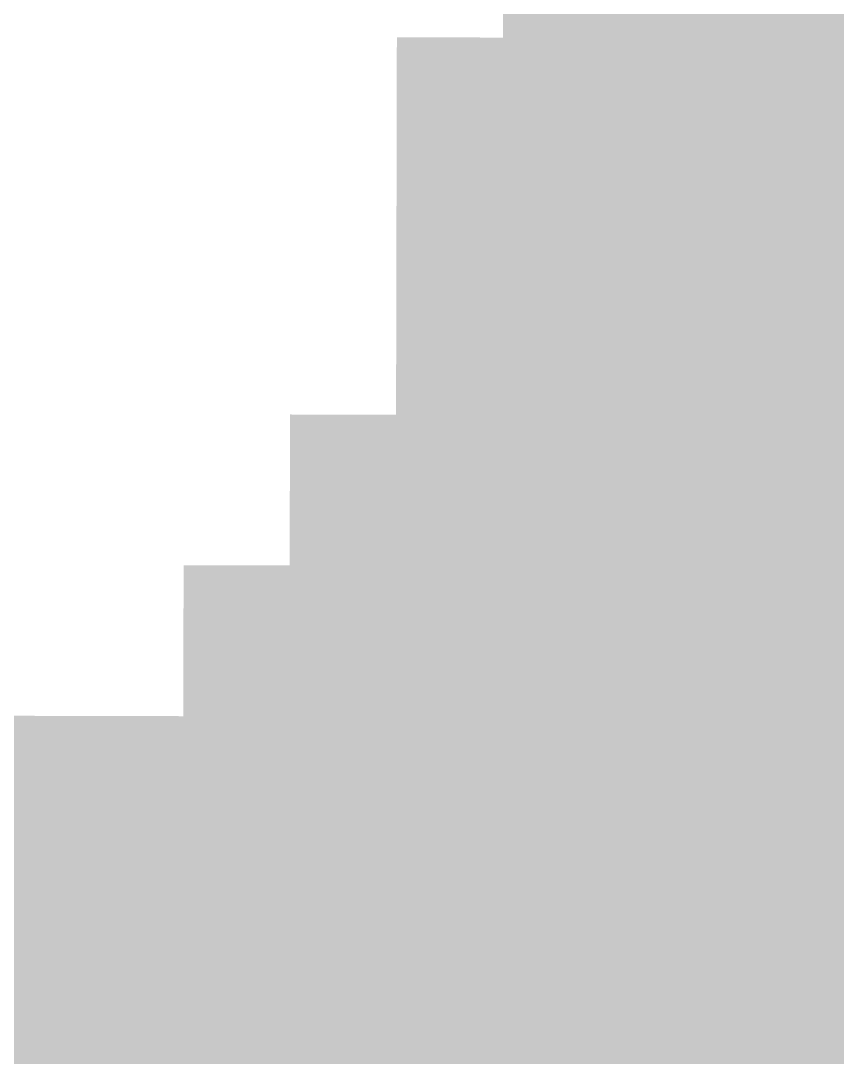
# Model space of a CAD drawing. Header units: inches. Extents: x 267136 to 306747, y 5028981 to 5062930.
# Drawn here: x 289900 to 293656, y 5044012 to 5048781 of the extents above; entities that cross this region are included whole.
import ezdxf

# ---------------------------------------------------------------- set-up
doc = ezdxf.new("R2010")
doc.units = ezdxf.units.IN
doc.header["$MEASUREMENT"] = 0

msp = doc.modelspace()

# ---------------------------------------------------------------- hatches: boundary and pattern name
for points in [[(292605.923, 5048702.658), (292573.405, 5048702.722), (292508.37, 5048702.849), (292443.335, 5048702.977), (292313.265, 5048703.235), (292248.23, 5048703.365), (292118.16, 5048703.627), (292118.207, 5048726.78), (292118.394, 5048819.39), (292118.77, 5049004.61), (292118.863, 5049050.915), (292183.895, 5049050.783), (292248.926, 5049050.653), (292313.958, 5049050.523), (292378.989, 5049050.393), (292444.021, 5049050.265), (292574.083, 5049050.009), (292606.599, 5049049.946), (292606.329, 5048911.031), (292606.148, 5048818.421), (292605.968, 5048725.811), (292605.923, 5048702.658)], [(293093.686, 5048701.727), (293028.651, 5048701.849), (292898.581, 5048702.095), (292833.546, 5048702.219), (292768.51, 5048702.344), (292703.476, 5048702.469), (292638.44, 5048702.595), (292605.923, 5048702.658), (292605.968, 5048725.811), (292606.148, 5048818.421), (292606.329, 5048911.031), (292606.599, 5049049.946), (292639.115, 5049049.883), (292704.146, 5049049.757), (292769.178, 5049049.631), (292834.209, 5049049.507), (292899.241, 5049049.383), (292964.272, 5049049.259), (293029.304, 5049049.137), (293094.335, 5049049.015), (293094.249, 5049002.71), (293094.075, 5048910.1), (293093.729, 5048724.88), (293093.686, 5048701.727)], [(293581.449, 5048700.834), (293548.931, 5048700.893), (293483.896, 5048701.01), (293353.826, 5048701.246), (293288.791, 5048701.366), (293223.756, 5048701.485), (293093.686, 5048701.727), (293093.729, 5048724.88), (293094.075, 5048910.1), (293094.249, 5049002.71), (293094.335, 5049049.015), (293159.367, 5049048.894), (293224.398, 5049048.773), (293289.43, 5049048.653), (293354.461, 5049048.534), (293419.493, 5049048.415), (293484.524, 5049048.297), (293549.556, 5049048.18), (293582.071, 5049048.122), (293581.656, 5048816.597), (293581.49, 5048723.987), (293581.449, 5048700.834)], [(294069.212, 5048699.979), (294004.177, 5048700.091), (293874.107, 5048700.317), (293744.037, 5048700.545), (293679.002, 5048700.66), (293613.967, 5048700.776), (293581.449, 5048700.834), (293581.49, 5048723.987), (293582.071, 5049048.122), (293614.587, 5049048.064), (293679.618, 5049047.948), (293744.65, 5049047.833), (293809.681, 5049047.718), (293874.713, 5049047.604), (293939.744, 5049047.491), (294004.776, 5049047.379), (294069.807, 5049047.267), (294069.728, 5049000.962), (294069.569, 5048908.352), (294069.411, 5048815.742), (294069.252, 5048723.132), (294069.212, 5048699.979)], [(292117.456, 5048356.34), (292052.418, 5048356.472), (291922.34, 5048356.738), (291857.302, 5048356.872), (291792.263, 5048357.007), (291727.224, 5048357.143), (291662.186, 5048357.279), (291629.666, 5048357.347), (291630.056, 5048542.567), (291630.25, 5048635.177), (291630.397, 5048704.634), (291662.914, 5048704.566), (291792.984, 5048704.294), (291858.02, 5048704.16), (291988.09, 5048703.892), (292053.125, 5048703.759), (292118.16, 5048703.627), (292118.019, 5048634.17), (292117.832, 5048541.56), (292117.456, 5048356.34)], [(292605.247, 5048355.371), (292572.727, 5048355.434), (292507.688, 5048355.562), (292442.65, 5048355.69), (292377.611, 5048355.819), (292312.573, 5048355.948), (292247.534, 5048356.078), (292117.456, 5048356.34), (292117.832, 5048541.56), (292118.019, 5048634.17), (292118.16, 5048703.627), (292248.23, 5048703.365), (292313.265, 5048703.235), (292443.335, 5048702.977), (292508.37, 5048702.849), (292573.405, 5048702.722), (292605.923, 5048702.658), (292605.788, 5048633.201), (292605.607, 5048540.591), (292605.247, 5048355.371)], [(293093.037, 5048354.44), (293027.998, 5048354.562), (292962.959, 5048354.685), (292897.921, 5048354.808), (292832.882, 5048354.932), (292702.804, 5048355.182), (292637.766, 5048355.308), (292605.247, 5048355.371), (292605.607, 5048540.591), (292605.788, 5048633.201), (292605.923, 5048702.658), (292638.44, 5048702.595), (292703.476, 5048702.469), (292768.51, 5048702.344), (292833.546, 5048702.219), (292898.581, 5048702.095), (293028.651, 5048701.849), (293093.686, 5048701.727), (293093.556, 5048632.27), (293093.21, 5048447.05), (293093.037, 5048354.44)], [(293580.827, 5048353.547), (293548.307, 5048353.605), (293483.269, 5048353.723), (293418.23, 5048353.84), (293353.191, 5048353.959), (293288.153, 5048354.078), (293223.114, 5048354.198), (293158.075, 5048354.319), (293093.037, 5048354.44), (293093.383, 5048539.66), (293093.556, 5048632.27), (293093.686, 5048701.727), (293223.756, 5048701.485), (293288.791, 5048701.366), (293353.826, 5048701.246), (293483.896, 5048701.01), (293548.931, 5048700.893), (293581.449, 5048700.834), (293581.324, 5048631.377), (293581.159, 5048538.767), (293580.827, 5048353.547)], [(294068.617, 5048352.692), (294003.578, 5048352.804), (293938.54, 5048352.916), (293873.501, 5048353.029), (293808.462, 5048353.143), (293743.423, 5048353.258), (293678.385, 5048353.373), (293613.346, 5048353.489), (293580.827, 5048353.547), (293581.159, 5048538.767), (293581.324, 5048631.377), (293581.449, 5048700.834), (293613.967, 5048700.776), (293679.002, 5048700.66), (293744.037, 5048700.545), (293874.107, 5048700.317), (294004.177, 5048700.091), (294069.212, 5048699.979), (294069.093, 5048630.522), (294068.934, 5048537.912), (294068.776, 5048445.302), (294068.617, 5048352.692)], [(292116.753, 5048009.053), (292051.711, 5048009.185), (291986.668, 5048009.318), (291921.626, 5048009.451), (291856.584, 5048009.585), (291791.542, 5048009.72), (291726.499, 5048009.856), (291628.936, 5048010.06), (291629.082, 5048079.517), (291629.472, 5048264.737), (291629.666, 5048357.347), (291662.186, 5048357.279), (291727.224, 5048357.143), (291792.263, 5048357.007), (291857.302, 5048356.872), (291922.34, 5048356.738), (292052.418, 5048356.472), (292117.456, 5048356.34), (292117.269, 5048263.73), (292117.081, 5048171.12), (292116.894, 5048078.51), (292116.753, 5048009.053)], [(292604.57, 5048008.084), (292572.049, 5048008.147), (292507.007, 5048008.275), (292441.964, 5048008.403), (292376.922, 5048008.531), (292311.88, 5048008.661), (292246.837, 5048008.791), (292116.753, 5048009.053), (292116.894, 5048078.51), (292117.081, 5048171.12), (292117.269, 5048263.73), (292117.456, 5048356.34), (292247.534, 5048356.078), (292312.573, 5048355.948), (292377.611, 5048355.819), (292442.65, 5048355.69), (292507.688, 5048355.562), (292572.727, 5048355.434), (292605.247, 5048355.371), (292605.066, 5048262.761), (292604.886, 5048170.151), (292604.705, 5048077.541), (292604.57, 5048008.084)], [(293092.387, 5048007.153), (293027.345, 5048007.275), (292962.303, 5048007.398), (292897.26, 5048007.521), (292767.176, 5048007.769), (292702.134, 5048007.895), (292637.091, 5048008.021), (292604.57, 5048008.084), (292604.705, 5048077.541), (292604.886, 5048170.151), (292605.066, 5048262.761), (292605.247, 5048355.371), (292637.766, 5048355.308), (292702.804, 5048355.182), (292832.882, 5048354.932), (292897.921, 5048354.808), (292962.959, 5048354.685), (293027.998, 5048354.562), (293093.037, 5048354.44), (293092.864, 5048261.83), (293092.69, 5048169.22), (293092.517, 5048076.61), (293092.387, 5048007.153)], [(293580.204, 5048006.26), (293547.683, 5048006.318), (293482.641, 5048006.436), (293417.599, 5048006.553), (293352.556, 5048006.672), (293287.514, 5048006.791), (293222.472, 5048006.911), (293157.43, 5048007.032), (293092.387, 5048007.153), (293092.517, 5048076.61), (293092.69, 5048169.22), (293092.864, 5048261.83), (293093.037, 5048354.44), (293158.075, 5048354.319), (293223.114, 5048354.198), (293288.153, 5048354.078), (293353.191, 5048353.959), (293418.23, 5048353.84), (293483.269, 5048353.723), (293548.307, 5048353.605), (293580.827, 5048353.547), (293580.329, 5048075.717), (293580.204, 5048006.26)], [(294068.022, 5048005.405), (294002.979, 5048005.517), (293937.937, 5048005.629), (293872.895, 5048005.742), (293807.853, 5048005.856), (293742.81, 5048005.971), (293677.768, 5048006.086), (293612.726, 5048006.202), (293580.204, 5048006.26), (293580.329, 5048075.717), (293580.827, 5048353.547), (293613.346, 5048353.489), (293678.385, 5048353.373), (293743.423, 5048353.258), (293808.462, 5048353.143), (293873.501, 5048353.029), (293938.54, 5048352.916), (294003.578, 5048352.804), (294068.617, 5048352.692), (294068.299, 5048167.472), (294068.141, 5048074.862), (294068.022, 5048005.405)], [(292116.05, 5047661.766), (292051.004, 5047661.898), (291920.912, 5047662.164), (291855.866, 5047662.298), (291790.82, 5047662.433), (291725.774, 5047662.569), (291660.729, 5047662.705), (291628.206, 5047662.773), (291628.303, 5047709.078), (291628.498, 5047801.688), (291628.692, 5047894.298), (291628.887, 5047986.908), (291628.936, 5048010.06), (291726.499, 5048009.856), (291791.542, 5048009.72), (291856.584, 5048009.585), (291921.626, 5048009.451), (291986.668, 5048009.318), (292051.711, 5048009.185), (292116.753, 5048009.053), (292116.706, 5047985.901), (292116.519, 5047893.291), (292116.143, 5047708.071), (292116.05, 5047661.766)], [(292603.894, 5047660.797), (292571.371, 5047660.861), (292506.325, 5047660.988), (292441.279, 5047661.116), (292311.187, 5047661.374), (292246.141, 5047661.504), (292181.095, 5047661.635), (292116.05, 5047661.766), (292116.143, 5047708.071), (292116.519, 5047893.291), (292116.706, 5047985.901), (292116.753, 5048009.053), (292246.837, 5048008.791), (292311.88, 5048008.661), (292376.922, 5048008.531), (292441.964, 5048008.403), (292507.007, 5048008.275), (292572.049, 5048008.147), (292604.57, 5048008.084), (292604.525, 5047984.932), (292604.345, 5047892.322), (292604.164, 5047799.712), (292603.894, 5047660.797)], [(293091.738, 5047659.866), (293026.692, 5047659.988), (292896.6, 5047660.234), (292831.554, 5047660.358), (292766.509, 5047660.483), (292701.463, 5047660.608), (292636.417, 5047660.734), (292603.894, 5047660.797), (292604.164, 5047799.712), (292604.345, 5047892.322), (292604.525, 5047984.932), (292604.57, 5048008.084), (292637.091, 5048008.021), (292702.134, 5048007.895), (292767.176, 5048007.769), (292897.26, 5048007.521), (292962.303, 5048007.398), (293027.345, 5048007.275), (293092.387, 5048007.153), (293092.344, 5047984.001), (293091.998, 5047798.781), (293091.825, 5047706.171), (293091.738, 5047659.866)], [(293579.582, 5047658.973), (293547.059, 5047659.031), (293482.013, 5047659.149), (293416.968, 5047659.267), (293351.922, 5047659.385), (293286.876, 5047659.504), (293221.83, 5047659.624), (293091.738, 5047659.866), (293091.825, 5047706.171), (293092.171, 5047891.391), (293092.344, 5047984.001), (293092.387, 5048007.153), (293157.43, 5048007.032), (293222.472, 5048006.911), (293287.514, 5048006.791), (293352.556, 5048006.672), (293417.599, 5048006.553), (293482.641, 5048006.436), (293547.683, 5048006.318), (293580.204, 5048006.26), (293580.163, 5047983.107), (293579.997, 5047890.498), (293579.665, 5047705.278), (293579.582, 5047658.973)], [(294067.427, 5047658.118), (294002.381, 5047658.23), (293937.335, 5047658.342), (293872.289, 5047658.456), (293807.243, 5047658.569), (293677.151, 5047658.799), (293579.582, 5047658.973), (293579.997, 5047890.498), (293580.163, 5047983.107), (293580.204, 5048006.26), (293612.726, 5048006.202), (293677.768, 5048006.086), (293742.81, 5048005.971), (293807.853, 5048005.856), (293872.895, 5048005.742), (293937.937, 5048005.629), (294002.979, 5048005.517), (294068.022, 5048005.405), (294067.982, 5047982.253), (294067.823, 5047889.643), (294067.665, 5047797.033), (294067.506, 5047704.423), (294067.427, 5047658.118)], [(292115.346, 5047314.479), (292050.297, 5047314.612), (291985.247, 5047314.744), (291920.198, 5047314.878), (291855.148, 5047315.012), (291790.099, 5047315.147), (291725.049, 5047315.282), (291660, 5047315.418), (291627.475, 5047315.486), (291627.523, 5047338.639), (291627.718, 5047431.249), (291627.913, 5047523.858), (291628.108, 5047616.468), (291628.206, 5047662.773), (291660.729, 5047662.705), (291725.774, 5047662.569), (291790.82, 5047662.433), (291855.866, 5047662.298), (291920.912, 5047662.164), (292051.004, 5047661.898), (292116.05, 5047661.766), (292115.956, 5047615.461), (292115.768, 5047522.851), (292115.581, 5047430.242), (292115.393, 5047337.632), (292115.346, 5047314.479)], [(292603.218, 5047313.51), (292570.693, 5047313.574), (292505.643, 5047313.701), (292440.594, 5047313.829), (292375.544, 5047313.958), (292310.495, 5047314.087), (292245.445, 5047314.217), (292180.396, 5047314.348), (292115.346, 5047314.479), (292115.393, 5047337.632), (292115.581, 5047430.242), (292115.768, 5047522.851), (292115.956, 5047615.461), (292116.05, 5047661.766), (292181.095, 5047661.635), (292246.141, 5047661.504), (292311.187, 5047661.374), (292441.279, 5047661.116), (292506.325, 5047660.988), (292571.371, 5047660.861), (292603.894, 5047660.797), (292603.804, 5047614.492), (292603.623, 5047521.882), (292603.443, 5047429.273), (292603.263, 5047336.663), (292603.218, 5047313.51)], [(293091.089, 5047312.579), (293026.039, 5047312.701), (292960.99, 5047312.824), (292895.94, 5047312.947), (292830.891, 5047313.071), (292765.841, 5047313.196), (292700.792, 5047313.321), (292635.742, 5047313.447), (292603.218, 5047313.51), (292603.263, 5047336.663), (292603.443, 5047429.273), (292603.623, 5047521.882), (292603.804, 5047614.492), (292603.894, 5047660.797), (292636.417, 5047660.734), (292701.463, 5047660.608), (292766.509, 5047660.483), (292831.554, 5047660.358), (292896.6, 5047660.234), (293026.692, 5047659.988), (293091.738, 5047659.866), (293091.651, 5047613.561), (293091.478, 5047520.951), (293091.305, 5047428.342), (293091.132, 5047335.732), (293091.089, 5047312.579)], [(293578.96, 5047311.686), (293546.435, 5047311.745), (293481.386, 5047311.862), (293416.336, 5047311.98), (293351.287, 5047312.098), (293286.237, 5047312.218), (293221.188, 5047312.338), (293156.138, 5047312.458), (293091.089, 5047312.579), (293091.132, 5047335.732), (293091.305, 5047428.342), (293091.478, 5047520.951), (293091.651, 5047613.561), (293091.738, 5047659.866), (293221.83, 5047659.624), (293286.876, 5047659.504), (293351.922, 5047659.385), (293416.968, 5047659.267), (293482.013, 5047659.149), (293547.059, 5047659.031), (293579.582, 5047658.973), (293579.333, 5047520.058), (293579.167, 5047427.449), (293579.001, 5047334.839), (293578.96, 5047311.686)], [(294066.831, 5047310.831), (294001.782, 5047310.943), (293936.732, 5047311.056), (293871.683, 5047311.169), (293806.633, 5047311.283), (293741.584, 5047311.397), (293676.534, 5047311.512), (293611.485, 5047311.628), (293578.96, 5047311.686), (293579.001, 5047334.839), (293579.167, 5047427.449), (293579.333, 5047520.058), (293579.582, 5047658.973), (293677.151, 5047658.799), (293807.243, 5047658.569), (293872.289, 5047658.456), (293937.335, 5047658.342), (294067.427, 5047658.118), (294067.347, 5047611.813), (294067.188, 5047519.203), (294067.03, 5047426.594), (294066.871, 5047333.984), (294066.831, 5047310.831)], [(292114.643, 5046967.193), (292049.59, 5046967.325), (291919.484, 5046967.591), (291854.431, 5046967.725), (291789.377, 5046967.86), (291659.271, 5046968.132), (291626.745, 5046968.2), (291626.939, 5047060.81), (291627.134, 5047153.419), (291627.329, 5047246.029), (291627.475, 5047315.486), (291660, 5047315.418), (291725.049, 5047315.282), (291790.099, 5047315.147), (291855.148, 5047315.012), (291920.198, 5047314.878), (291985.247, 5047314.744), (292050.297, 5047314.612), (292115.346, 5047314.479), (292115.206, 5047245.022), (292115.018, 5047152.412), (292114.831, 5047059.803), (292114.643, 5046967.193)], [(292602.541, 5046966.224), (292570.015, 5046966.287), (292504.962, 5046966.415), (292439.908, 5046966.543), (292374.855, 5046966.671), (292244.749, 5046966.931), (292114.643, 5046967.193), (292114.831, 5047059.803), (292115.018, 5047152.412), (292115.206, 5047245.022), (292115.346, 5047314.479), (292180.396, 5047314.348), (292245.445, 5047314.217), (292310.495, 5047314.087), (292375.544, 5047313.958), (292440.594, 5047313.829), (292505.643, 5047313.701), (292570.693, 5047313.574), (292603.218, 5047313.51), (292603.082, 5047244.053), (292602.902, 5047151.443), (292602.722, 5047058.834), (292602.541, 5046966.224)], [(293090.44, 5046965.293), (293025.386, 5046965.415), (292960.333, 5046965.537), (292765.174, 5046965.909), (292635.068, 5046966.161), (292602.541, 5046966.224), (292602.722, 5047058.834), (292602.902, 5047151.443), (292603.082, 5047244.053), (292603.218, 5047313.51), (292635.742, 5047313.447), (292700.792, 5047313.321), (292765.841, 5047313.196), (292830.891, 5047313.071), (292895.94, 5047312.947), (292960.99, 5047312.824), (293026.039, 5047312.701), (293091.089, 5047312.579), (293090.959, 5047243.122), (293090.786, 5047150.512), (293090.613, 5047057.903), (293090.44, 5046965.293)], [(293578.338, 5046964.4), (293545.811, 5046964.458), (293480.758, 5046964.575), (293415.705, 5046964.693), (293285.599, 5046964.931), (293220.546, 5046965.051), (293090.44, 5046965.293), (293090.613, 5047057.903), (293090.786, 5047150.512), (293090.959, 5047243.122), (293091.089, 5047312.579), (293156.138, 5047312.458), (293221.188, 5047312.338), (293286.237, 5047312.218), (293351.287, 5047312.098), (293416.336, 5047311.98), (293481.386, 5047311.862), (293546.435, 5047311.745), (293578.96, 5047311.686), (293578.836, 5047242.229), (293578.67, 5047149.619), (293578.504, 5047057.01), (293578.338, 5046964.4)], [(294066.236, 5046963.545), (294001.183, 5046963.657), (293936.13, 5046963.769), (293871.077, 5046963.882), (293806.024, 5046963.996), (293740.971, 5046964.111), (293675.917, 5046964.226), (293610.865, 5046964.342), (293578.338, 5046964.4), (293578.504, 5047057.01), (293578.67, 5047149.619), (293578.836, 5047242.229), (293578.96, 5047311.686), (293611.485, 5047311.628), (293676.534, 5047311.512), (293741.584, 5047311.397), (293806.633, 5047311.283), (293871.683, 5047311.169), (293936.732, 5047311.056), (294001.782, 5047310.943), (294066.831, 5047310.831), (294066.712, 5047241.374), (294066.554, 5047148.764), (294066.395, 5047056.155), (294066.236, 5046963.545)], [(291626.014, 5046620.914), (291593.486, 5046620.982), (291528.429, 5046621.12), (291463.373, 5046621.258), (291333.259, 5046621.536), (291268.202, 5046621.676), (291203.146, 5046621.817), (291138.089, 5046621.959), (291138.24, 5046691.416), (291138.442, 5046784.026), (291138.645, 5046876.635), (291138.846, 5046969.245), (291203.899, 5046969.103), (291268.953, 5046968.963), (291334.006, 5046968.822), (291464.112, 5046968.544), (291594.218, 5046968.268), (291626.745, 5046968.2), (291626.55, 5046875.59), (291626.355, 5046782.981), (291626.16, 5046690.371), (291626.014, 5046620.914)], [(292113.94, 5046619.907), (292048.883, 5046620.039), (291983.826, 5046620.172), (291918.77, 5046620.305), (291853.713, 5046620.439), (291788.656, 5046620.574), (291723.6, 5046620.709), (291658.542, 5046620.845), (291626.014, 5046620.914), (291626.16, 5046690.371), (291626.355, 5046782.981), (291626.55, 5046875.59), (291626.745, 5046968.2), (291659.271, 5046968.132), (291789.377, 5046967.86), (291854.431, 5046967.725), (291919.484, 5046967.591), (292049.59, 5046967.325), (292114.643, 5046967.193), (292114.455, 5046874.583), (292114.268, 5046781.974), (292114.08, 5046689.364), (292113.94, 5046619.907)], [(292601.865, 5046618.938), (292569.337, 5046619.001), (292504.28, 5046619.128), (292439.223, 5046619.256), (292374.167, 5046619.385), (292309.11, 5046619.514), (292244.053, 5046619.645), (292178.996, 5046619.775), (292113.94, 5046619.907), (292114.08, 5046689.364), (292114.268, 5046781.974), (292114.455, 5046874.583), (292114.643, 5046967.193), (292244.749, 5046966.931), (292374.855, 5046966.671), (292439.908, 5046966.543), (292504.962, 5046966.415), (292570.015, 5046966.287), (292602.541, 5046966.224), (292602.361, 5046873.614), (292602.181, 5046781.005), (292602, 5046688.395), (292601.865, 5046618.938)], [(293089.791, 5046618.007), (293024.734, 5046618.129), (292959.677, 5046618.251), (292894.62, 5046618.374), (292829.563, 5046618.498), (292764.507, 5046618.623), (292699.45, 5046618.748), (292634.393, 5046618.874), (292601.865, 5046618.938), (292602, 5046688.395), (292602.181, 5046781.005), (292602.361, 5046873.614), (292602.541, 5046966.224), (292635.068, 5046966.161), (292765.174, 5046965.909), (292960.333, 5046965.537), (293025.386, 5046965.415), (293090.44, 5046965.293), (293090.266, 5046872.683), (293090.093, 5046780.074), (293089.92, 5046687.464), (293089.791, 5046618.007)], [(293577.716, 5046617.114), (293545.187, 5046617.172), (293480.131, 5046617.289), (293415.074, 5046617.407), (293350.017, 5046617.526), (293284.961, 5046617.645), (293154.847, 5046617.885), (293089.791, 5046618.007), (293089.92, 5046687.464), (293090.093, 5046780.074), (293090.266, 5046872.683), (293090.44, 5046965.293), (293220.546, 5046965.051), (293285.599, 5046964.931), (293415.705, 5046964.693), (293480.758, 5046964.575), (293545.811, 5046964.458), (293578.338, 5046964.4), (293578.172, 5046871.79), (293578.006, 5046779.181), (293577.84, 5046686.571), (293577.716, 5046617.114)], [(294065.641, 5046616.259), (294000.584, 5046616.37), (293935.528, 5046616.483), (293870.471, 5046616.596), (293805.414, 5046616.71), (293740.358, 5046616.824), (293675.301, 5046616.94), (293610.244, 5046617.055), (293577.716, 5046617.114), (293577.84, 5046686.571), (293578.006, 5046779.181), (293578.172, 5046871.79), (293578.338, 5046964.4), (293610.865, 5046964.342), (293675.917, 5046964.226), (293740.971, 5046964.111), (293806.024, 5046963.996), (293871.077, 5046963.882), (293936.13, 5046963.769), (294066.236, 5046963.545), (294066.078, 5046870.935), (294065.919, 5046778.326), (294065.76, 5046685.716), (294065.641, 5046616.259)], [(291625.284, 5046273.628), (291592.754, 5046273.696), (291527.693, 5046273.834), (291462.633, 5046273.972), (291332.513, 5046274.25), (291267.452, 5046274.39), (291202.392, 5046274.531), (291137.332, 5046274.673), (291137.433, 5046320.977), (291137.635, 5046413.587), (291137.836, 5046506.197), (291138.039, 5046598.806), (291138.089, 5046621.959), (291203.146, 5046621.817), (291268.202, 5046621.676), (291333.259, 5046621.536), (291463.373, 5046621.258), (291528.429, 5046621.12), (291593.486, 5046620.982), (291626.014, 5046620.914), (291625.966, 5046597.761), (291625.771, 5046505.152), (291625.381, 5046319.932), (291625.284, 5046273.628)], [(292113.237, 5046272.621), (292048.176, 5046272.753), (291983.116, 5046272.885), (291918.055, 5046273.019), (291852.995, 5046273.153), (291722.875, 5046273.423), (291657.814, 5046273.559), (291625.284, 5046273.628), (291625.381, 5046319.932), (291625.771, 5046505.152), (291625.966, 5046597.761), (291626.014, 5046620.914), (291658.542, 5046620.845), (291723.6, 5046620.709), (291788.656, 5046620.574), (291853.713, 5046620.439), (291918.77, 5046620.305), (291983.826, 5046620.172), (292048.883, 5046620.039), (292113.94, 5046619.907), (292113.893, 5046596.754), (292113.705, 5046504.145), (292113.518, 5046411.535), (292113.33, 5046318.925), (292113.237, 5046272.621)], [(292601.189, 5046271.652), (292568.659, 5046271.715), (292503.598, 5046271.842), (292438.538, 5046271.97), (292373.478, 5046272.099), (292308.417, 5046272.228), (292243.357, 5046272.358), (292178.297, 5046272.489), (292113.237, 5046272.621), (292113.33, 5046318.925), (292113.518, 5046411.535), (292113.705, 5046504.145), (292113.893, 5046596.754), (292113.94, 5046619.907), (292178.996, 5046619.775), (292244.053, 5046619.645), (292309.11, 5046619.514), (292374.167, 5046619.385), (292439.223, 5046619.256), (292504.28, 5046619.128), (292569.337, 5046619.001), (292601.865, 5046618.938), (292601.82, 5046595.785), (292601.64, 5046503.176), (292601.459, 5046410.566), (292601.279, 5046317.956), (292601.189, 5046271.652)], [(293089.141, 5046270.721), (293024.081, 5046270.842), (292959.021, 5046270.965), (292893.96, 5046271.088), (292828.9, 5046271.212), (292763.84, 5046271.337), (292698.779, 5046271.462), (292633.719, 5046271.588), (292601.189, 5046271.652), (292601.279, 5046317.956), (292601.459, 5046410.566), (292601.64, 5046503.176), (292601.82, 5046595.785), (292601.865, 5046618.938), (292634.393, 5046618.874), (292699.45, 5046618.748), (292764.507, 5046618.623), (292829.563, 5046618.498), (292894.62, 5046618.374), (292959.677, 5046618.251), (293089.791, 5046618.007), (293089.747, 5046594.854), (293089.574, 5046502.245), (293089.228, 5046317.025), (293089.141, 5046270.721)], [(293577.094, 5046269.827), (293544.563, 5046269.886), (293479.503, 5046270.003), (293414.443, 5046270.121), (293349.383, 5046270.24), (293284.322, 5046270.359), (293154.202, 5046270.599), (293089.141, 5046270.721), (293089.228, 5046317.025), (293089.574, 5046502.245), (293089.747, 5046594.854), (293089.791, 5046618.007), (293154.847, 5046617.885), (293284.961, 5046617.645), (293350.017, 5046617.526), (293415.074, 5046617.407), (293480.131, 5046617.289), (293545.187, 5046617.172), (293577.716, 5046617.114), (293577.674, 5046593.961), (293577.509, 5046501.352), (293577.177, 5046316.132), (293577.094, 5046269.827)], [(294065.046, 5046268.972), (293999.986, 5046269.084), (293934.926, 5046269.197), (293869.865, 5046269.31), (293739.745, 5046269.538), (293674.684, 5046269.653), (293577.094, 5046269.827), (293577.509, 5046501.352), (293577.674, 5046593.961), (293577.716, 5046617.114), (293610.244, 5046617.055), (293675.301, 5046616.94), (293740.358, 5046616.824), (293805.414, 5046616.71), (293870.471, 5046616.596), (293935.528, 5046616.483), (294000.584, 5046616.37), (294065.641, 5046616.259), (294065.602, 5046593.106), (294065.443, 5046500.497), (294065.125, 5046315.277), (294065.046, 5046268.972)], [(291136.574, 5045927.387), (291071.51, 5045927.529), (290941.382, 5045927.815), (290876.319, 5045927.96), (290811.255, 5045928.104), (290681.127, 5045928.396), (290648.595, 5045928.47), (290648.647, 5045951.622), (290648.856, 5046044.232), (290649.065, 5046136.841), (290649.274, 5046229.451), (290649.379, 5046275.756), (290681.909, 5046275.682), (290746.97, 5046275.536), (290812.03, 5046275.39), (290877.09, 5046275.245), (290942.151, 5046275.101), (291072.271, 5046274.815), (291137.332, 5046274.673), (291137.23, 5046228.368), (291137.029, 5046135.758), (291136.827, 5046043.149), (291136.625, 5045950.539), (291136.574, 5045927.387)], [(291624.554, 5045926.342), (291592.022, 5045926.41), (291461.894, 5045926.686), (291331.766, 5045926.964), (291266.702, 5045927.104), (291201.638, 5045927.245), (291136.574, 5045927.387), (291136.625, 5045950.539), (291136.827, 5046043.149), (291137.029, 5046135.758), (291137.23, 5046228.368), (291137.332, 5046274.673), (291202.392, 5046274.531), (291267.452, 5046274.39), (291332.513, 5046274.25), (291462.633, 5046273.972), (291527.693, 5046273.834), (291592.754, 5046273.696), (291625.284, 5046273.628), (291625.187, 5046227.323), (291624.992, 5046134.713), (291624.797, 5046042.104), (291624.603, 5045949.494), (291624.554, 5045926.342)], [(292112.533, 5045925.335), (292047.469, 5045925.467), (291982.406, 5045925.599), (291917.342, 5045925.733), (291852.277, 5045925.867), (291787.214, 5045926.002), (291722.15, 5045926.137), (291657.086, 5045926.273), (291624.554, 5045926.342), (291624.603, 5045949.494), (291624.797, 5046042.104), (291624.992, 5046134.713), (291625.187, 5046227.323), (291625.284, 5046273.628), (291657.814, 5046273.559), (291722.875, 5046273.423), (291852.995, 5046273.153), (291918.055, 5046273.019), (291983.116, 5046272.885), (292048.176, 5046272.753), (292113.237, 5046272.621), (292113.143, 5046226.316), (292112.955, 5046133.706), (292112.768, 5046041.097), (292112.58, 5045948.487), (292112.533, 5045925.335)], [(292600.513, 5045924.366), (292567.981, 5045924.429), (292502.917, 5045924.556), (292437.853, 5045924.684), (292372.789, 5045924.813), (292242.661, 5045925.073), (292177.597, 5045925.203), (292112.533, 5045925.335), (292112.58, 5045948.487), (292112.768, 5046041.097), (292112.955, 5046133.706), (292113.143, 5046226.316), (292113.237, 5046272.621), (292178.297, 5046272.489), (292243.357, 5046272.358), (292308.417, 5046272.228), (292373.478, 5046272.099), (292438.538, 5046271.97), (292503.598, 5046271.842), (292568.659, 5046271.715), (292601.189, 5046271.652), (292601.099, 5046225.347), (292600.918, 5046132.737), (292600.738, 5046040.128), (292600.558, 5045947.518), (292600.513, 5045924.366)], [(293088.492, 5045923.435), (293023.428, 5045923.557), (292958.364, 5045923.679), (292893.301, 5045923.802), (292828.237, 5045923.926), (292698.109, 5045924.176), (292633.045, 5045924.302), (292600.513, 5045924.366), (292600.558, 5045947.518), (292600.738, 5046040.128), (292600.918, 5046132.737), (292601.099, 5046225.347), (292601.189, 5046271.652), (292633.719, 5046271.588), (292698.779, 5046271.462), (292763.84, 5046271.337), (292828.9, 5046271.212), (292893.96, 5046271.088), (292959.021, 5046270.965), (293024.081, 5046270.842), (293089.141, 5046270.721), (293089.055, 5046224.416), (293088.882, 5046131.806), (293088.708, 5046039.197), (293088.535, 5045946.587), (293088.492, 5045923.435)], [(293576.472, 5045922.542), (293543.94, 5045922.6), (293478.876, 5045922.717), (293413.812, 5045922.835), (293283.684, 5045923.073), (293153.556, 5045923.313), (293088.492, 5045923.435), (293088.535, 5045946.587), (293088.708, 5046039.197), (293088.882, 5046131.806), (293089.055, 5046224.416), (293089.141, 5046270.721), (293154.202, 5046270.599), (293284.322, 5046270.359), (293349.383, 5046270.24), (293414.443, 5046270.121), (293479.503, 5046270.003), (293544.563, 5046269.886), (293577.094, 5046269.827), (293577.011, 5046223.523), (293576.679, 5046038.303), (293576.513, 5045945.694), (293576.472, 5045922.542)], [(294064.451, 5045921.687), (293999.387, 5045921.798), (293869.259, 5045922.024), (293804.196, 5045922.138), (293739.132, 5045922.252), (293674.068, 5045922.368), (293609.004, 5045922.483), (293576.472, 5045922.542), (293576.513, 5045945.694), (293576.679, 5046038.303), (293577.011, 5046223.523), (293577.094, 5046269.827), (293674.684, 5046269.653), (293739.745, 5046269.538), (293869.865, 5046269.31), (293934.926, 5046269.197), (293999.986, 5046269.084), (294065.046, 5046268.972), (294064.967, 5046222.668), (294064.808, 5046130.058), (294064.65, 5046037.448), (294064.491, 5045944.839), (294064.451, 5045921.687)], [(291135.817, 5045580.101), (291070.75, 5045580.243), (291005.682, 5045580.386), (290940.615, 5045580.53), (290875.547, 5045580.674), (290810.479, 5045580.819), (290745.412, 5045580.964), (290680.344, 5045581.111), (290647.811, 5045581.184), (290648.02, 5045673.793), (290648.438, 5045859.013), (290648.595, 5045928.47), (290681.127, 5045928.396), (290811.255, 5045928.104), (290876.319, 5045927.96), (290941.382, 5045927.815), (291071.51, 5045927.529), (291136.574, 5045927.387), (291136.423, 5045857.93), (291136.019, 5045672.71), (291135.817, 5045580.101)], [(291623.824, 5045579.056), (291591.29, 5045579.124), (291526.222, 5045579.262), (291461.155, 5045579.4), (291396.087, 5045579.539), (291331.02, 5045579.678), (291265.952, 5045579.819), (291200.885, 5045579.959), (291135.817, 5045580.101), (291136.019, 5045672.71), (291136.423, 5045857.93), (291136.574, 5045927.387), (291201.638, 5045927.245), (291266.702, 5045927.104), (291331.766, 5045926.964), (291461.894, 5045926.686), (291592.022, 5045926.41), (291624.554, 5045926.342), (291624.408, 5045856.885), (291624.213, 5045764.275), (291624.019, 5045671.665), (291623.824, 5045579.056)], [(292111.83, 5045578.049), (292046.763, 5045578.181), (291916.627, 5045578.447), (291851.56, 5045578.581), (291786.493, 5045578.716), (291721.425, 5045578.851), (291656.357, 5045578.988), (291623.824, 5045579.056), (291624.019, 5045671.665), (291624.213, 5045764.275), (291624.408, 5045856.885), (291624.554, 5045926.342), (291657.086, 5045926.273), (291722.15, 5045926.137), (291787.214, 5045926.002), (291852.277, 5045925.867), (291917.342, 5045925.733), (291982.406, 5045925.599), (292047.469, 5045925.467), (292112.533, 5045925.335), (292112.393, 5045855.877), (292112.205, 5045763.268), (292112.018, 5045670.658), (292111.83, 5045578.049)], [(292599.837, 5045577.08), (292567.303, 5045577.143), (292502.235, 5045577.271), (292437.168, 5045577.399), (292372.1, 5045577.527), (292307.033, 5045577.657), (292241.965, 5045577.787), (292176.898, 5045577.917), (292111.83, 5045578.049), (292112.018, 5045670.658), (292112.205, 5045763.268), (292112.393, 5045855.877), (292112.533, 5045925.335), (292177.597, 5045925.203), (292307.725, 5045924.943), (292372.789, 5045924.813), (292437.853, 5045924.684), (292502.917, 5045924.556), (292567.981, 5045924.429), (292600.513, 5045924.366), (292600.377, 5045854.908), (292600.197, 5045762.299), (292600.017, 5045669.689), (292599.837, 5045577.08)], [(293087.843, 5045576.149), (293022.776, 5045576.271), (292957.708, 5045576.393), (292892.641, 5045576.517), (292762.505, 5045576.765), (292697.438, 5045576.891), (292632.37, 5045577.017), (292599.837, 5045577.08), (292600.017, 5045669.689), (292600.197, 5045762.299), (292600.377, 5045854.908), (292600.513, 5045924.366), (292633.045, 5045924.302), (292698.109, 5045924.176), (292828.237, 5045923.926), (292893.301, 5045923.802), (292958.364, 5045923.679), (293088.492, 5045923.435), (293088.362, 5045853.977), (293088.189, 5045761.368), (293088.016, 5045668.758), (293087.843, 5045576.149)], [(293575.85, 5045575.256), (293543.316, 5045575.314), (293478.248, 5045575.431), (293413.181, 5045575.549), (293348.113, 5045575.668), (293283.046, 5045575.787), (293217.978, 5045575.907), (293152.911, 5045576.028), (293087.843, 5045576.149), (293088.016, 5045668.758), (293088.189, 5045761.368), (293088.362, 5045853.977), (293088.492, 5045923.435), (293153.556, 5045923.313), (293283.684, 5045923.073), (293413.812, 5045922.835), (293478.876, 5045922.717), (293543.94, 5045922.6), (293576.472, 5045922.542), (293576.347, 5045853.084), (293576.181, 5045760.475), (293576.016, 5045667.865), (293575.85, 5045575.256)], [(294063.856, 5045574.401), (293998.789, 5045574.513), (293933.721, 5045574.625), (293868.654, 5045574.738), (293803.586, 5045574.852), (293738.519, 5045574.967), (293673.451, 5045575.082), (293608.384, 5045575.198), (293575.85, 5045575.256), (293576.016, 5045667.865), (293576.181, 5045760.475), (293576.347, 5045853.084), (293576.472, 5045922.542), (293609.004, 5045922.483), (293674.068, 5045922.368), (293739.132, 5045922.252), (293804.196, 5045922.138), (293869.259, 5045922.024), (293999.387, 5045921.798), (294064.451, 5045921.687), (294064.332, 5045852.229), (294064.173, 5045759.62), (294064.015, 5045667.01), (294063.856, 5045574.401)], [(290158.993, 5045235.02), (290093.922, 5045235.172), (290028.851, 5045235.325), (289963.779, 5045235.479), (289898.708, 5045235.633), (289833.637, 5045235.788), (289703.495, 5045236.1), (289670.959, 5045236.179), (289671.127, 5045305.636), (289671.351, 5045398.245), (289671.574, 5045490.855), (289671.798, 5045583.464), (289704.332, 5045583.386), (289769.399, 5045583.229), (289834.466, 5045583.073), (289899.534, 5045582.918), (289964.602, 5045582.764), (290029.669, 5045582.61), (290094.737, 5045582.457), (290159.804, 5045582.305), (290159.588, 5045489.696), (290159.372, 5045397.086), (290159.155, 5045304.477), (290158.993, 5045235.02)], [(290647.026, 5045233.898), (290614.491, 5045233.972), (290549.419, 5045234.12), (290484.349, 5045234.268), (290419.277, 5045234.417), (290289.135, 5045234.717), (290224.064, 5045234.868), (290158.993, 5045235.02), (290159.155, 5045304.477), (290159.372, 5045397.086), (290159.588, 5045489.696), (290159.804, 5045582.305), (290224.872, 5045582.153), (290289.939, 5045582.002), (290355.007, 5045581.852), (290420.074, 5045581.702), (290485.142, 5045581.553), (290550.209, 5045581.405), (290615.277, 5045581.258), (290647.811, 5045581.184), (290647.602, 5045488.574), (290647.393, 5045395.965), (290647.183, 5045303.356), (290647.026, 5045233.898)], [(291135.06, 5045232.815), (291069.989, 5045232.958), (291004.917, 5045233.101), (290939.847, 5045233.244), (290874.775, 5045233.388), (290809.704, 5045233.533), (290679.562, 5045233.825), (290647.026, 5045233.898), (290647.183, 5045303.356), (290647.393, 5045395.965), (290647.602, 5045488.574), (290647.811, 5045581.184), (290680.344, 5045581.111), (290745.412, 5045580.964), (290810.479, 5045580.819), (290875.547, 5045580.674), (290940.615, 5045580.53), (291005.682, 5045580.386), (291070.75, 5045580.243), (291135.817, 5045580.101), (291135.615, 5045487.491), (291135.211, 5045302.273), (291135.06, 5045232.815)], [(291623.093, 5045231.77), (291590.558, 5045231.839), (291525.487, 5045231.976), (291460.416, 5045232.115), (291395.344, 5045232.253), (291265.202, 5045232.533), (291135.06, 5045232.815), (291135.211, 5045302.273), (291135.615, 5045487.491), (291135.817, 5045580.101), (291200.885, 5045579.959), (291265.952, 5045579.819), (291331.02, 5045579.678), (291396.087, 5045579.539), (291461.155, 5045579.4), (291526.222, 5045579.262), (291591.29, 5045579.124), (291623.824, 5045579.056), (291623.629, 5045486.446), (291623.239, 5045301.228), (291623.093, 5045231.77)], [(292111.127, 5045230.763), (292046.056, 5045230.895), (291980.985, 5045231.028), (291915.914, 5045231.162), (291850.842, 5045231.296), (291720.7, 5045231.566), (291655.629, 5045231.702), (291623.093, 5045231.77), (291623.239, 5045301.228), (291623.629, 5045486.446), (291623.824, 5045579.056), (291656.357, 5045578.988), (291721.425, 5045578.851), (291786.493, 5045578.716), (291851.56, 5045578.581), (291916.627, 5045578.447), (292046.763, 5045578.181), (292111.83, 5045578.049), (292111.643, 5045485.439), (292111.455, 5045392.83), (292111.268, 5045300.22), (292111.127, 5045230.763)], [(292599.161, 5045229.794), (292566.625, 5045229.858), (292501.554, 5045229.985), (292436.483, 5045230.113), (292371.412, 5045230.242), (292306.34, 5045230.371), (292241.269, 5045230.501), (292111.127, 5045230.763), (292111.268, 5045300.22), (292111.455, 5045392.83), (292111.643, 5045485.439), (292111.83, 5045578.049), (292176.898, 5045577.917), (292241.965, 5045577.787), (292307.033, 5045577.657), (292372.1, 5045577.527), (292437.168, 5045577.399), (292502.235, 5045577.271), (292567.303, 5045577.143), (292599.837, 5045577.08), (292599.656, 5045484.47), (292599.476, 5045391.861), (292599.296, 5045299.251), (292599.161, 5045229.794)], [(293087.194, 5045228.863), (293022.123, 5045228.985), (292891.981, 5045229.231), (292826.91, 5045229.355), (292761.838, 5045229.48), (292696.767, 5045229.605), (292631.696, 5045229.731), (292599.161, 5045229.794), (292599.296, 5045299.251), (292599.476, 5045391.861), (292599.656, 5045484.47), (292599.837, 5045577.08), (292632.37, 5045577.017), (292697.438, 5045576.891), (292762.505, 5045576.765), (292892.641, 5045576.517), (292957.708, 5045576.393), (293022.776, 5045576.271), (293087.843, 5045576.149), (293087.67, 5045483.539), (293087.497, 5045390.93), (293087.324, 5045298.32), (293087.194, 5045228.863)], [(293575.228, 5045227.97), (293542.692, 5045228.029), (293477.621, 5045228.146), (293347.479, 5045228.382), (293282.407, 5045228.501), (293217.336, 5045228.621), (293087.194, 5045228.863), (293087.324, 5045298.32), (293087.497, 5045390.93), (293087.67, 5045483.539), (293087.843, 5045576.149), (293152.911, 5045576.028), (293217.978, 5045575.907), (293283.046, 5045575.787), (293348.113, 5045575.668), (293413.181, 5045575.549), (293478.248, 5045575.431), (293543.316, 5045575.314), (293575.85, 5045575.256), (293575.684, 5045482.646), (293575.518, 5045390.037), (293575.352, 5045297.427), (293575.228, 5045227.97)], [(294063.261, 5045227.115), (293998.19, 5045227.227), (293933.119, 5045227.339), (293737.906, 5045227.681), (293672.834, 5045227.796), (293607.763, 5045227.912), (293575.228, 5045227.97), (293575.352, 5045297.427), (293575.518, 5045390.037), (293575.684, 5045482.646), (293575.85, 5045575.256), (293608.384, 5045575.198), (293673.451, 5045575.082), (293738.519, 5045574.967), (293803.586, 5045574.852), (293868.654, 5045574.738), (293933.721, 5045574.625), (293998.789, 5045574.513), (294063.856, 5045574.401), (294063.698, 5045481.791), (294063.539, 5045389.182), (294063.38, 5045296.572), (294063.261, 5045227.115)], [(290158.182, 5044887.734), (290093.107, 5044887.886), (290028.032, 5044888.04), (289962.958, 5044888.193), (289832.808, 5044888.503), (289767.733, 5044888.658), (289702.658, 5044888.815), (289670.121, 5044888.893), (289670.233, 5044935.198), (289670.457, 5045027.807), (289670.68, 5045120.417), (289670.903, 5045213.026), (289670.959, 5045236.179), (289703.495, 5045236.1), (289833.637, 5045235.788), (289898.708, 5045235.633), (289963.779, 5045235.479), (290028.851, 5045235.325), (290093.922, 5045235.172), (290158.993, 5045235.02), (290158.939, 5045211.867), (290158.723, 5045119.258), (290158.506, 5045026.648), (290158.29, 5044934.039), (290158.182, 5044887.734)], [(290646.242, 5044886.613), (290613.705, 5044886.687), (290548.63, 5044886.834), (290418.48, 5044887.132), (290353.406, 5044887.281), (290288.331, 5044887.431), (290223.256, 5044887.583), (290158.182, 5044887.734), (290158.29, 5044934.039), (290158.506, 5045026.648), (290158.723, 5045119.258), (290158.939, 5045211.867), (290158.993, 5045235.02), (290224.064, 5045234.868), (290289.135, 5045234.717), (290419.277, 5045234.417), (290484.349, 5045234.268), (290549.419, 5045234.12), (290614.491, 5045233.972), (290647.026, 5045233.898), (290646.974, 5045210.746), (290646.765, 5045118.137), (290646.556, 5045025.527), (290646.347, 5044932.918), (290646.242, 5044886.613)], [(291134.303, 5044885.53), (291069.228, 5044885.672), (291004.153, 5044885.815), (290939.079, 5044885.959), (290874.004, 5044886.103), (290808.929, 5044886.248), (290743.854, 5044886.394), (290678.78, 5044886.54), (290646.242, 5044886.613), (290646.347, 5044932.918), (290646.556, 5045025.527), (290646.765, 5045118.137), (290646.974, 5045210.746), (290647.026, 5045233.898), (290679.562, 5045233.825), (290809.704, 5045233.533), (290874.775, 5045233.388), (290939.847, 5045233.244), (291004.917, 5045233.101), (291069.989, 5045232.958), (291135.06, 5045232.815), (291135.009, 5045209.663), (291134.808, 5045117.054), (291134.605, 5045024.444), (291134.404, 5044931.835), (291134.303, 5044885.53)], [(291622.363, 5044884.485), (291589.826, 5044884.553), (291459.676, 5044884.829), (291394.602, 5044884.968), (291329.527, 5044885.107), (291264.452, 5044885.248), (291199.377, 5044885.388), (291134.303, 5044885.53), (291134.404, 5044931.835), (291134.605, 5045024.444), (291134.808, 5045117.054), (291135.009, 5045209.663), (291135.06, 5045232.815), (291265.202, 5045232.533), (291395.344, 5045232.253), (291460.416, 5045232.115), (291525.487, 5045231.976), (291590.558, 5045231.839), (291623.093, 5045231.77), (291623.045, 5045208.618), (291622.85, 5045116.009), (291622.655, 5045023.399), (291622.461, 5044930.79), (291622.363, 5044884.485)], [(292110.424, 5044883.478), (292045.349, 5044883.61), (291980.274, 5044883.743), (291915.2, 5044883.876), (291850.125, 5044884.01), (291785.05, 5044884.145), (291719.976, 5044884.281), (291654.901, 5044884.417), (291622.363, 5044884.485), (291622.461, 5044930.79), (291622.655, 5045023.399), (291622.85, 5045116.009), (291623.045, 5045208.618), (291623.093, 5045231.77), (291655.629, 5045231.702), (291720.7, 5045231.566), (291850.842, 5045231.296), (291915.914, 5045231.162), (291980.985, 5045231.028), (292046.056, 5045230.895), (292111.127, 5045230.763), (292111.08, 5045207.611), (292110.893, 5045115.001), (292110.705, 5045022.392), (292110.518, 5044929.783), (292110.424, 5044883.478)], [(292598.485, 5044882.509), (292565.947, 5044882.573), (292500.872, 5044882.7), (292435.798, 5044882.828), (292305.648, 5044883.086), (292240.573, 5044883.216), (292175.499, 5044883.347), (292110.424, 5044883.478), (292110.518, 5044929.783), (292110.705, 5045022.392), (292110.893, 5045115.001), (292111.08, 5045207.611), (292111.127, 5045230.763), (292241.269, 5045230.501), (292306.34, 5045230.371), (292371.412, 5045230.242), (292436.483, 5045230.113), (292501.554, 5045229.985), (292566.625, 5045229.858), (292599.161, 5045229.794), (292599.115, 5045206.642), (292598.935, 5045114.032), (292598.575, 5044928.814), (292598.485, 5044882.509)], [(293086.545, 5044881.578), (293021.47, 5044881.7), (292956.396, 5044881.823), (292891.321, 5044881.946), (292761.171, 5044882.194), (292696.097, 5044882.32), (292631.022, 5044882.446), (292598.485, 5044882.509), (292598.575, 5044928.814), (292598.935, 5045114.032), (292599.115, 5045206.642), (292599.161, 5045229.794), (292631.696, 5045229.731), (292696.767, 5045229.605), (292761.838, 5045229.48), (292826.91, 5045229.355), (292891.981, 5045229.231), (293022.123, 5045228.985), (293087.194, 5045228.863), (293087.151, 5045205.711), (293086.978, 5045113.102), (293086.805, 5045020.492), (293086.632, 5044927.883), (293086.545, 5044881.578)], [(293574.606, 5044880.685), (293542.068, 5044880.743), (293476.994, 5044880.86), (293411.919, 5044880.978), (293281.769, 5044881.216), (293216.695, 5044881.336), (293086.545, 5044881.578), (293086.632, 5044927.883), (293086.805, 5045020.492), (293086.978, 5045113.102), (293087.151, 5045205.711), (293087.194, 5045228.863), (293217.336, 5045228.621), (293282.407, 5045228.501), (293347.479, 5045228.382), (293477.621, 5045228.146), (293542.692, 5045228.029), (293575.228, 5045227.97), (293575.186, 5045204.818), (293575.02, 5045112.208), (293574.854, 5045019.599), (293574.689, 5044926.99), (293574.606, 5044880.685)], [(294062.666, 5044879.83), (293997.592, 5044879.942), (293932.517, 5044880.054), (293867.442, 5044880.167), (293802.367, 5044880.281), (293737.293, 5044880.396), (293672.218, 5044880.511), (293607.143, 5044880.627), (293574.606, 5044880.685), (293574.689, 5044926.99), (293574.854, 5045019.599), (293575.02, 5045112.208), (293575.186, 5045204.818), (293575.228, 5045227.97), (293607.763, 5045227.912), (293672.834, 5045227.796), (293737.906, 5045227.681), (293933.119, 5045227.339), (294063.261, 5045227.115), (294063.222, 5045203.963), (294063.063, 5045111.354), (294062.904, 5045018.744), (294062.746, 5044926.135), (294062.666, 5044879.83)], [(290157.371, 5044540.449), (290092.292, 5044540.601), (290027.214, 5044540.754), (289962.135, 5044540.908), (289897.057, 5044541.062), (289831.979, 5044541.218), (289766.9, 5044541.373), (289701.822, 5044541.53), (289669.283, 5044541.608), (289669.339, 5044564.76), (289669.562, 5044657.37), (289669.786, 5044749.979), (289670.009, 5044842.589), (289670.121, 5044888.893), (289702.658, 5044888.815), (289767.733, 5044888.658), (289897.883, 5044888.348), (289962.958, 5044888.193), (290028.032, 5044888.04), (290093.107, 5044887.886), (290158.182, 5044887.734), (290158.073, 5044841.429), (290157.641, 5044656.211), (290157.424, 5044563.601), (290157.371, 5044540.449)], [(290645.458, 5044539.328), (290612.919, 5044539.402), (290547.84, 5044539.549), (290482.762, 5044539.698), (290417.684, 5044539.846), (290352.605, 5044539.996), (290287.527, 5044540.146), (290222.449, 5044540.297), (290157.371, 5044540.449), (290157.424, 5044563.601), (290157.641, 5044656.211), (290158.073, 5044841.429), (290158.182, 5044887.734), (290223.256, 5044887.583), (290288.331, 5044887.431), (290353.406, 5044887.281), (290418.48, 5044887.132), (290548.63, 5044886.834), (290613.705, 5044886.687), (290646.242, 5044886.613), (290646.138, 5044840.308), (290645.929, 5044747.699), (290645.719, 5044655.09), (290645.51, 5044562.48), (290645.458, 5044539.328)], [(291133.546, 5044538.245), (291068.467, 5044538.387), (291003.389, 5044538.53), (290938.311, 5044538.674), (290873.232, 5044538.818), (290743.076, 5044539.108), (290677.997, 5044539.255), (290645.458, 5044539.328), (290645.51, 5044562.48), (290645.719, 5044655.09), (290645.929, 5044747.699), (290646.138, 5044840.308), (290646.242, 5044886.613), (290678.78, 5044886.54), (290743.854, 5044886.394), (290808.929, 5044886.248), (290874.004, 5044886.103), (290939.079, 5044885.959), (291004.153, 5044885.815), (291069.228, 5044885.672), (291134.303, 5044885.53), (291134.202, 5044839.225), (291133.798, 5044654.007), (291133.596, 5044561.397), (291133.546, 5044538.245)], [(291621.633, 5044537.2), (291589.094, 5044537.268), (291524.016, 5044537.406), (291458.937, 5044537.544), (291328.781, 5044537.822), (291263.702, 5044537.963), (291198.624, 5044538.103), (291133.546, 5044538.245), (291133.596, 5044561.397), (291133.798, 5044654.007), (291134.202, 5044839.225), (291134.303, 5044885.53), (291199.377, 5044885.388), (291264.452, 5044885.248), (291329.527, 5044885.107), (291394.602, 5044884.968), (291459.676, 5044884.829), (291589.826, 5044884.553), (291622.363, 5044884.485), (291622.266, 5044838.18), (291621.876, 5044652.962), (291621.682, 5044560.352), (291621.633, 5044537.2)], [(292109.721, 5044536.193), (292044.643, 5044536.325), (291979.564, 5044536.458), (291914.486, 5044536.591), (291849.408, 5044536.725), (291784.329, 5044536.86), (291719.251, 5044536.995), (291654.172, 5044537.132), (291621.633, 5044537.2), (291621.682, 5044560.352), (291621.876, 5044652.962), (291622.266, 5044838.18), (291622.363, 5044884.485), (291654.901, 5044884.417), (291719.976, 5044884.281), (291785.05, 5044884.145), (291850.125, 5044884.01), (291915.2, 5044883.876), (291980.274, 5044883.743), (292045.349, 5044883.61), (292110.424, 5044883.478), (292110.33, 5044837.173), (292110.143, 5044744.564), (292109.955, 5044651.955), (292109.768, 5044559.345), (292109.721, 5044536.193)], [(292597.809, 5044535.224), (292565.269, 5044535.287), (292500.191, 5044535.415), (292435.113, 5044535.542), (292370.034, 5044535.671), (292239.878, 5044535.931), (292174.799, 5044536.062), (292109.721, 5044536.193), (292109.768, 5044559.345), (292109.955, 5044651.955), (292110.143, 5044744.564), (292110.33, 5044837.173), (292110.424, 5044883.478), (292175.499, 5044883.347), (292240.573, 5044883.216), (292305.648, 5044883.086), (292435.798, 5044882.828), (292500.872, 5044882.7), (292565.947, 5044882.573), (292598.485, 5044882.509), (292598.395, 5044836.204), (292598.214, 5044743.595), (292598.034, 5044650.986), (292597.854, 5044558.376), (292597.809, 5044535.224)], [(293085.896, 5044534.293), (293020.818, 5044534.415), (292955.74, 5044534.537), (292890.661, 5044534.661), (292825.583, 5044534.785), (292760.504, 5044534.909), (292597.809, 5044535.224), (292597.854, 5044558.376), (292598.034, 5044650.986), (292598.214, 5044743.595), (292598.395, 5044836.204), (292598.485, 5044882.509), (292631.022, 5044882.446), (292696.097, 5044882.32), (292761.171, 5044882.194), (292891.321, 5044881.946), (292956.396, 5044881.823), (293021.47, 5044881.7), (293086.545, 5044881.578), (293086.459, 5044835.273), (293086.286, 5044742.664), (293086.113, 5044650.054), (293085.939, 5044557.445), (293085.896, 5044534.293)], [(293573.984, 5044533.4), (293541.445, 5044533.458), (293476.366, 5044533.575), (293411.288, 5044533.693), (293346.21, 5044533.812), (293281.131, 5044533.931), (293150.975, 5044534.171), (293085.896, 5044534.293), (293085.939, 5044557.445), (293086.113, 5044650.054), (293086.286, 5044742.664), (293086.459, 5044835.273), (293086.545, 5044881.578), (293216.695, 5044881.336), (293281.769, 5044881.216), (293411.919, 5044880.978), (293476.994, 5044880.86), (293542.068, 5044880.743), (293574.606, 5044880.685), (293574.523, 5044834.38), (293574.357, 5044741.771), (293574.191, 5044649.161), (293574.025, 5044556.552), (293573.984, 5044533.4)], [(294062.072, 5044532.545), (293996.993, 5044532.656), (293931.915, 5044532.769), (293866.836, 5044532.882), (293801.758, 5044532.996), (293736.68, 5044533.111), (293671.601, 5044533.226), (293573.984, 5044533.4), (293574.025, 5044556.552), (293574.191, 5044649.161), (293574.357, 5044741.771), (293574.523, 5044834.38), (293574.606, 5044880.685), (293607.143, 5044880.627), (293672.218, 5044880.511), (293737.293, 5044880.396), (293802.367, 5044880.281), (293867.442, 5044880.167), (293932.517, 5044880.054), (293997.592, 5044879.942), (294062.666, 5044879.83), (294062.587, 5044833.525), (294062.428, 5044740.916), (294062.27, 5044648.306), (294062.111, 5044555.697), (294062.072, 5044532.545)], [(290156.559, 5044193.164), (290091.478, 5044193.316), (290026.396, 5044193.469), (289961.313, 5044193.623), (289766.067, 5044194.088), (289700.985, 5044194.245), (289668.445, 5044194.323), (289668.668, 5044286.932), (289668.892, 5044379.542), (289669.115, 5044472.151), (289669.283, 5044541.608), (289701.822, 5044541.53), (289766.9, 5044541.373), (289831.979, 5044541.218), (289897.057, 5044541.062), (289962.135, 5044540.908), (290027.214, 5044540.754), (290092.292, 5044540.601), (290157.371, 5044540.449), (290157.208, 5044470.992), (290156.992, 5044378.383), (290156.775, 5044285.773), (290156.559, 5044193.164)], [(290644.674, 5044192.043), (290612.133, 5044192.116), (290481.969, 5044192.412), (290416.887, 5044192.562), (290351.805, 5044192.711), (290286.723, 5044192.861), (290221.641, 5044193.012), (290156.559, 5044193.164), (290156.775, 5044285.773), (290156.992, 5044378.383), (290157.208, 5044470.992), (290157.371, 5044540.449), (290222.449, 5044540.297), (290287.527, 5044540.146), (290352.605, 5044539.996), (290417.684, 5044539.846), (290482.762, 5044539.698), (290547.84, 5044539.549), (290612.919, 5044539.402), (290645.458, 5044539.328), (290645.301, 5044469.871), (290645.092, 5044377.262), (290644.883, 5044284.652), (290644.674, 5044192.043)], [(291132.789, 5044190.96), (291067.707, 5044191.102), (291002.625, 5044191.245), (290872.461, 5044191.533), (290742.297, 5044191.823), (290677.215, 5044191.97), (290644.674, 5044192.043), (290644.883, 5044284.652), (290645.092, 5044377.262), (290645.301, 5044469.871), (290645.458, 5044539.328), (290677.997, 5044539.255), (290743.076, 5044539.108), (290873.232, 5044538.818), (290938.311, 5044538.674), (291003.389, 5044538.53), (291068.467, 5044538.387), (291133.546, 5044538.245), (291133.394, 5044468.788), (291133.192, 5044376.178), (291132.99, 5044283.569), (291132.789, 5044190.96)], [(291620.903, 5044189.915), (291588.362, 5044189.983), (291458.198, 5044190.259), (291393.116, 5044190.398), (291328.035, 5044190.537), (291262.953, 5044190.677), (291197.871, 5044190.818), (291132.789, 5044190.96), (291132.99, 5044283.569), (291133.192, 5044376.178), (291133.394, 5044468.788), (291133.546, 5044538.245), (291198.624, 5044538.103), (291263.702, 5044537.963), (291328.781, 5044537.822), (291458.937, 5044537.544), (291524.016, 5044537.406), (291589.094, 5044537.268), (291621.633, 5044537.2), (291621.487, 5044467.743), (291621.292, 5044375.134), (291621.098, 5044282.524), (291620.903, 5044189.915)], [(292109.018, 5044188.908), (292043.936, 5044189.04), (291913.772, 5044189.306), (291848.69, 5044189.44), (291718.526, 5044189.71), (291653.444, 5044189.847), (291620.903, 5044189.915), (291621.098, 5044282.524), (291621.292, 5044375.134), (291621.487, 5044467.743), (291621.633, 5044537.2), (291654.172, 5044537.132), (291719.251, 5044536.995), (291784.329, 5044536.86), (291849.408, 5044536.725), (291914.486, 5044536.591), (291979.564, 5044536.458), (292044.643, 5044536.325), (292109.721, 5044536.193), (292109.58, 5044466.736), (292109.393, 5044374.126), (292109.205, 5044281.517), (292109.018, 5044188.908)], [(292597.133, 5044187.939), (292564.592, 5044188.002), (292434.428, 5044188.258), (292369.346, 5044188.386), (292174.1, 5044188.776), (292109.018, 5044188.908), (292109.205, 5044281.517), (292109.393, 5044374.126), (292109.58, 5044466.736), (292109.721, 5044536.193), (292174.799, 5044536.062), (292239.878, 5044535.931), (292370.034, 5044535.671), (292435.113, 5044535.542), (292500.191, 5044535.415), (292565.269, 5044535.287), (292597.809, 5044535.224), (292597.673, 5044465.767), (292597.493, 5044373.157), (292597.133, 5044187.939)], [(293085.247, 5044187.008), (293020.165, 5044187.13), (292955.083, 5044187.252), (292759.837, 5044187.624), (292694.756, 5044187.75), (292629.674, 5044187.875), (292597.133, 5044187.939), (292597.493, 5044373.157), (292597.673, 5044465.767), (292597.809, 5044535.224), (292630.348, 5044535.161), (292760.504, 5044534.909), (292825.583, 5044534.785), (292890.661, 5044534.661), (292955.74, 5044534.537), (293085.896, 5044534.293), (293085.766, 5044464.836), (293085.593, 5044372.226), (293085.247, 5044187.008)], [(293573.362, 5044186.115), (293540.821, 5044186.173), (293475.739, 5044186.29), (293410.657, 5044186.408), (293280.493, 5044186.646), (293150.329, 5044186.886), (293085.247, 5044187.008), (293085.593, 5044372.226), (293085.766, 5044464.836), (293085.896, 5044534.293), (293150.975, 5044534.171), (293281.131, 5044533.931), (293346.21, 5044533.812), (293411.288, 5044533.693), (293476.366, 5044533.575), (293541.445, 5044533.458), (293573.984, 5044533.4), (293573.859, 5044463.943), (293573.694, 5044371.333), (293573.362, 5044186.115)], [(294061.477, 5044185.26), (293996.395, 5044185.372), (293931.313, 5044185.484), (293866.231, 5044185.597), (293736.067, 5044185.825), (293573.362, 5044186.115), (293573.694, 5044371.333), (293573.859, 5044463.943), (293573.984, 5044533.4), (293671.601, 5044533.226), (293736.68, 5044533.111), (293801.758, 5044532.996), (293866.836, 5044532.882), (293931.915, 5044532.769), (293996.993, 5044532.656), (294062.072, 5044532.545), (294061.953, 5044463.088), (294061.794, 5044370.478), (294061.635, 5044277.869), (294061.477, 5044185.26)], [(290155.748, 5043845.879), (290090.663, 5043846.032), (290025.577, 5043846.185), (289960.492, 5043846.338), (289830.32, 5043846.648), (289765.235, 5043846.803), (289700.149, 5043846.96), (289667.606, 5043847.038), (289667.774, 5043916.495), (289667.998, 5044009.104), (289668.221, 5044101.714), (289668.445, 5044194.323), (289700.985, 5044194.245), (289766.067, 5044194.088), (289961.313, 5044193.623), (290026.396, 5044193.469), (290091.478, 5044193.316), (290156.559, 5044193.164), (290156.343, 5044100.555), (290156.126, 5044007.946), (290155.91, 5043915.336), (290155.748, 5043845.879)], [(290643.89, 5043844.758), (290611.347, 5043844.832), (290546.262, 5043844.979), (290416.09, 5043845.277), (290351.005, 5043845.426), (290220.833, 5043845.728), (290155.748, 5043845.879), (290155.91, 5043915.336), (290156.126, 5044007.946), (290156.343, 5044100.555), (290156.559, 5044193.164), (290221.641, 5044193.012), (290286.723, 5044192.861), (290351.805, 5044192.711), (290416.887, 5044192.562), (290481.969, 5044192.412), (290612.133, 5044192.116), (290644.674, 5044192.043), (290644.465, 5044099.434), (290644.256, 5044006.824), (290644.047, 5043914.215), (290643.89, 5043844.758)], [(291132.032, 5043843.675), (291066.946, 5043843.817), (291001.86, 5043843.96), (290936.775, 5043844.104), (290871.689, 5043844.248), (290806.604, 5043844.393), (290741.518, 5043844.539), (290676.433, 5043844.685), (290643.89, 5043844.758), (290644.047, 5043914.215), (290644.256, 5044006.824), (290644.465, 5044099.434), (290644.674, 5044192.043), (290677.215, 5044191.97), (290742.297, 5044191.823), (290872.461, 5044191.533), (291002.625, 5044191.245), (291067.707, 5044191.102), (291132.789, 5044190.96), (291132.587, 5044098.351), (291132.385, 5044005.741), (291132.183, 5043913.132), (291132.032, 5043843.675)], [(291620.173, 5043842.63), (291587.63, 5043842.699), (291522.545, 5043842.836), (291457.459, 5043842.974), (291392.374, 5043843.113), (291327.288, 5043843.253), (291262.203, 5043843.393), (291197.117, 5043843.534), (291132.032, 5043843.675), (291132.183, 5043913.132), (291132.385, 5044005.741), (291132.587, 5044098.351), (291132.789, 5044190.96), (291197.871, 5044190.818), (291262.953, 5044190.677), (291328.035, 5044190.537), (291393.116, 5044190.398), (291458.198, 5044190.259), (291588.362, 5044189.983), (291620.903, 5044189.915), (291620.708, 5044097.306), (291620.514, 5044004.696), (291620.319, 5043912.087), (291620.173, 5043842.63)], [(292108.315, 5043841.623), (292043.229, 5043841.755), (291978.144, 5043841.888), (291913.058, 5043842.021), (291847.973, 5043842.156), (291782.887, 5043842.29), (291717.802, 5043842.426), (291620.173, 5043842.63), (291620.319, 5043912.087), (291620.514, 5044004.696), (291620.708, 5044097.306), (291620.903, 5044189.915), (291653.444, 5044189.847), (291718.526, 5044189.71), (291848.69, 5044189.44), (291913.772, 5044189.306), (292043.936, 5044189.04), (292109.018, 5044188.908), (292108.831, 5044096.299), (292108.643, 5044003.689), (292108.456, 5043911.08), (292108.315, 5043841.623)], [(292596.457, 5043840.654), (292563.914, 5043840.718), (292498.828, 5043840.845), (292433.743, 5043840.973), (292368.657, 5043841.102), (292303.572, 5043841.231), (292238.486, 5043841.361), (292173.401, 5043841.492), (292108.315, 5043841.623), (292108.456, 5043911.08), (292108.643, 5044003.689), (292108.831, 5044096.299), (292109.018, 5044188.908), (292174.1, 5044188.776), (292369.346, 5044188.386), (292499.51, 5044188.13), (292564.592, 5044188.002), (292597.133, 5044187.939), (292596.952, 5044095.33), (292596.772, 5044002.72), (292596.592, 5043910.111), (292596.457, 5043840.654)], [(293084.598, 5043839.723), (293019.513, 5043839.845), (292954.427, 5043839.968), (292889.342, 5043840.091), (292824.256, 5043840.215), (292759.171, 5043840.34), (292694.085, 5043840.465), (292629, 5043840.591), (292596.457, 5043840.654), (292596.592, 5043910.111), (292596.772, 5044002.72), (292596.952, 5044095.33), (292597.133, 5044187.939), (292629.674, 5044187.875), (292694.756, 5044187.75), (292759.837, 5044187.624), (292955.083, 5044187.252), (293085.247, 5044187.008), (293085.074, 5044094.398), (293084.728, 5043909.18), (293084.598, 5043839.723)], [(293572.74, 5043838.83), (293540.197, 5043838.888), (293475.112, 5043839.006), (293410.026, 5043839.124), (293344.941, 5043839.242), (293279.855, 5043839.361), (293214.77, 5043839.481), (293084.598, 5043839.723), (293084.728, 5043909.18), (293085.074, 5044094.398), (293085.247, 5044187.008), (293150.329, 5044186.886), (293280.493, 5044186.646), (293410.657, 5044186.408), (293475.739, 5044186.29), (293540.821, 5044186.173), (293573.362, 5044186.115), (293573.196, 5044093.505), (293573.03, 5044000.896), (293572.865, 5043908.287), (293572.74, 5043838.83)], [(294060.882, 5043837.975), (293995.796, 5043838.087), (293930.711, 5043838.199), (293865.625, 5043838.312), (293800.54, 5043838.426), (293670.368, 5043838.656), (293605.283, 5043838.772), (293572.74, 5043838.83), (293572.865, 5043908.287), (293573.03, 5044000.896), (293573.196, 5044093.505), (293573.362, 5044186.115), (293736.067, 5044185.825), (293866.231, 5044185.597), (293931.313, 5044185.484), (294061.477, 5044185.26), (294061.318, 5044092.65), (294061.159, 5044000.041), (294061.001, 5043907.432), (294060.882, 5043837.975)]]:
    msp.add_hatch(color=256).paths.add_polyline_path(points, flags=0)

doc.saveas('drawing.dxf')
